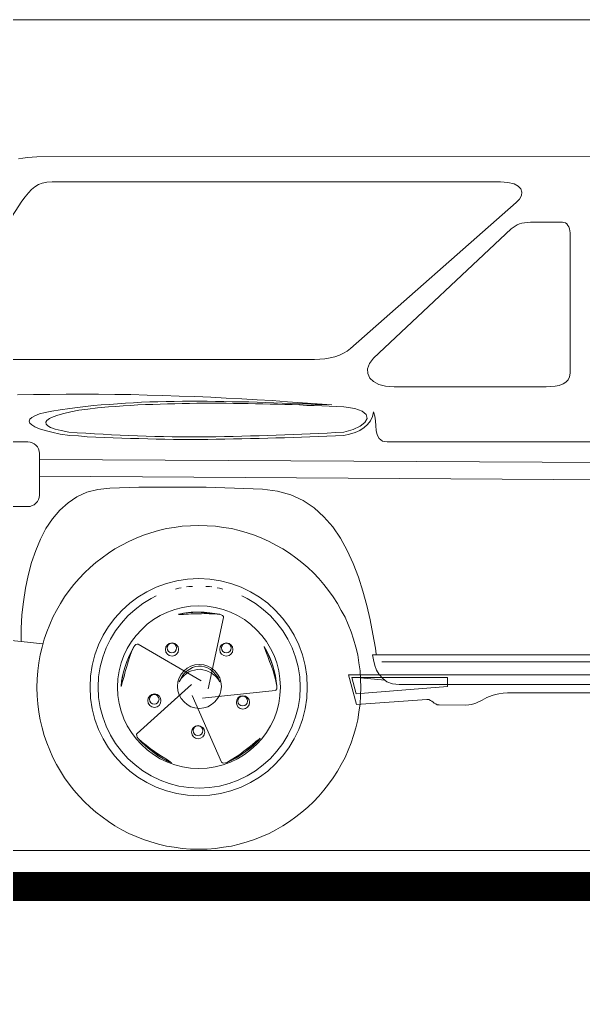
# Model space of a CAD drawing. Header units: millimetres. Extents: x 219.2 to 298.5, y 137.8 to 166.3.
# Drawn here: x 255.001 to 256.56, y 143.521 to 146.261 of the extents above; entities that cross this region are included whole.
import ezdxf

# ---------------------------------------------------------------- set-up
doc = ezdxf.new("R2010")
doc.units = ezdxf.units.MM
doc.layers.add('fach00', color=33, linetype='Continuous', lineweight=0)
doc.layers.add('fach20', color=160, linetype='Continuous', lineweight=20)

# ---------------------------------------------------------------- blocks, each defined once
blk = doc.blocks.new('ORASI')
at = {"layer": 'fach00'}
for p, q in [((222.0464, 129.3905), (222.0348, 129.3884)), ((222.0592, 129.3925), (222.0464, 129.3905)), ((222.0721, 129.3932), (222.0592, 129.3925)), ((222.0856, 129.3938), (222.0721, 129.3932)), ((223.6447, 129.3952), (222.0856, 129.3938)), ((222.0707, 129.3038), (222.062, 129.2943)), ((222.0795, 129.3112), (222.0707, 129.3038)), ((222.0897, 129.3173), (222.0795, 129.3112)), ((222.1005, 129.3214), (222.0897, 129.3173)), ((222.1127, 129.3241), (222.1005, 129.3214)), ((222.1276, 129.3248), (222.1127, 129.3241)), ((223.3683, 129.3248), (222.1276, 129.3248)), ((223.3893, 129.3234), (223.3683, 129.3248)), ((223.4063, 129.3193), (223.3893, 129.3234)), ((223.4178, 129.3132), (223.4063, 129.3193)), ((223.4252, 129.3051), (223.4178, 129.3132)), ((223.428, 129.2963), (223.4252, 129.3051)), ((222.0531, 129.2834), (222.0443, 129.2713)), ((222.062, 129.2943), (222.0531, 129.2834)), ((223.4117, 129.2679), (223.4212, 129.2773)), ((223.4212, 129.2773), (223.4266, 129.2868)), ((223.4266, 129.2868), (223.428, 129.2963)), ((222.0443, 129.2713), (221.7992, 128.8961)), ((222.9539, 128.8629), (223.4117, 129.2679)), ((223.0175, 128.8365), (223.3981, 129.1947)), ((223.3981, 129.1947), (223.4036, 129.1988)), ((223.4036, 129.1988), (223.4096, 129.2022)), ((223.4096, 129.2022), (223.4151, 129.2056)), ((223.4151, 129.2056), (223.4212, 129.2083)), ((223.4212, 129.2083), (223.428, 129.2103)), ((223.428, 129.2103), (223.4354, 129.2117)), ((223.4354, 129.2117), (223.4428, 129.2123)), ((223.4428, 129.2123), (223.4516, 129.213)), ((223.4516, 129.213), (223.5404, 129.213)), ((223.5404, 129.213), (223.5444, 129.2123)), ((223.5444, 129.2123), (223.5485, 129.211)), ((223.5485, 129.211), (223.5519, 129.2083)), ((223.5519, 129.2083), (223.5553, 129.2042)), ((223.5553, 129.2042), (223.558, 129.2002)), ((223.558, 129.2002), (223.56, 129.1947)), ((223.56, 129.1947), (223.5607, 129.1893)), ((223.5607, 129.1893), (223.5613, 129.1832)), ((223.5613, 129.1832), (223.5613, 128.7952)), ((222.9444, 128.8561), (222.9539, 128.8629)), ((222.8685, 128.8338), (222.8827, 128.8351)), ((222.8827, 128.8351), (222.897, 128.8371)), ((222.897, 128.8371), (222.9099, 128.8405)), ((222.9099, 128.8405), (222.9227, 128.8446)), ((222.9227, 128.8446), (222.9342, 128.85)), ((222.9342, 128.85), (222.9444, 128.8561)), ((223.006, 128.8216), (223.0175, 128.8365)), ((221.8188, 128.8331), (222.8543, 128.8331)), ((222.8543, 128.8331), (222.8685, 128.8338)), ((223.0006, 128.8074), (223.006, 128.8216)), ((223.0013, 128.7938), (223.0006, 128.8074)), ((223.0067, 128.7816), (223.0013, 128.7938)), ((223.0169, 128.7715), (223.0067, 128.7816)), ((223.56, 128.785), (223.5559, 128.7769)), ((223.5613, 128.7952), (223.56, 128.785)), ((223.0318, 128.764), (223.0169, 128.7715)), ((223.0507, 128.7593), (223.0318, 128.764)), ((223.0744, 128.7572), (223.0507, 128.7593)), ((223.495, 128.7572), (223.0744, 128.7572)), ((223.5079, 128.7579), (223.495, 128.7572)), ((223.52, 128.7593), (223.5079, 128.7579)), ((223.5315, 128.7613), (223.52, 128.7593)), ((223.5417, 128.7653), (223.5315, 128.7613)), ((223.5498, 128.7701), (223.5417, 128.7653)), ((223.5559, 128.7769), (223.5498, 128.7701)), ((222.0315, 128.7349), (222.0762, 128.7355)), ((222.0762, 128.7355), (222.1215, 128.7362)), ((222.1215, 128.7362), (222.1662, 128.7369)), ((222.1662, 128.7369), (222.2116, 128.7369)), ((222.2116, 128.7369), (222.2563, 128.7369)), ((222.2563, 128.7369), (222.301, 128.7362)), ((222.301, 128.7362), (222.3457, 128.7355)), ((222.3457, 128.7355), (222.3904, 128.7342)), ((222.3904, 128.7342), (222.4344, 128.7335)), ((222.4344, 128.7335), (222.4791, 128.7315)), ((222.4791, 128.7315), (222.5225, 128.7301)), ((222.5225, 128.7301), (222.5665, 128.7281)), ((222.5665, 128.7281), (222.6098, 128.7261)), ((222.6098, 128.7261), (222.6525, 128.724)), ((222.1981, 128.6997), (222.1764, 128.697)), ((222.2197, 128.7024), (222.1981, 128.6997)), ((222.2421, 128.7051), (222.2197, 128.7024)), ((222.2536, 128.699), (222.2265, 128.6956)), ((222.2638, 128.7071), (222.2421, 128.7051)), ((222.2834, 128.7017), (222.2536, 128.699)), ((222.2861, 128.7085), (222.2638, 128.7071)), ((222.3037, 128.7031), (222.2834, 128.7017)), ((222.3085, 128.7105), (222.2861, 128.7085)), ((222.324, 128.7044), (222.3037, 128.7031)), ((222.3308, 128.7119), (222.3085, 128.7105)), ((222.3444, 128.7058), (222.324, 128.7044)), ((222.3532, 128.7132), (222.3308, 128.7119)), ((222.3653, 128.7071), (222.3444, 128.7058)), ((222.3755, 128.7146), (222.3532, 128.7132)), ((222.3857, 128.7078), (222.3653, 128.7071)), ((222.3979, 128.7152), (222.3755, 128.7146)), ((222.406, 128.7085), (222.3857, 128.7078)), ((222.4202, 128.7159), (222.3979, 128.7152)), ((222.4263, 128.7091), (222.406, 128.7085)), ((222.4432, 128.7166), (222.4202, 128.7159)), ((222.4466, 128.7098), (222.4263, 128.7091)), ((222.4656, 128.7166), (222.4432, 128.7166)), ((222.4669, 128.7105), (222.4466, 128.7098)), ((222.4886, 128.7173), (222.4656, 128.7166)), ((222.4872, 128.7112), (222.4669, 128.7105)), ((222.5076, 128.7112), (222.4872, 128.7112)), ((222.5116, 128.7173), (222.4886, 128.7173)), ((222.5279, 128.7119), (222.5076, 128.7112)), ((222.534, 128.7173), (222.5116, 128.7173)), ((222.5482, 128.7119), (222.5279, 128.7119)), ((222.557, 128.7173), (222.534, 128.7173)), ((222.5685, 128.7119), (222.5482, 128.7119)), ((222.58, 128.7166), (222.557, 128.7173)), ((222.5888, 128.7119), (222.5685, 128.7119)), ((222.6031, 128.7166), (222.58, 128.7166)), ((222.6092, 128.7119), (222.5888, 128.7119)), ((222.6261, 128.7159), (222.6031, 128.7166)), ((222.6295, 128.7112), (222.6092, 128.7119)), ((222.6491, 128.7159), (222.6261, 128.7159)), ((222.6498, 128.7112), (222.6295, 128.7112)), ((222.6721, 128.7152), (222.6491, 128.7159)), ((222.6701, 128.7112), (222.6498, 128.7112)), ((222.6525, 128.724), (222.6952, 128.7213)), ((222.6904, 128.7105), (222.6701, 128.7112)), ((222.6952, 128.7146), (222.6721, 128.7152)), ((222.7107, 128.7098), (222.6904, 128.7105)), ((222.6952, 128.7213), (222.7371, 128.7193)), ((222.7182, 128.7139), (222.6952, 128.7146)), ((222.7311, 128.7091), (222.7107, 128.7098)), ((222.7412, 128.7132), (222.7182, 128.7139)), ((222.7514, 128.7091), (222.7311, 128.7091)), ((222.7371, 128.7193), (222.7791, 128.7159)), ((222.7642, 128.7119), (222.7412, 128.7132)), ((222.7717, 128.7085), (222.7514, 128.7091)), ((222.7873, 128.7112), (222.7642, 128.7119)), ((222.792, 128.7078), (222.7717, 128.7085)), ((222.7791, 128.7159), (222.8205, 128.7132)), ((222.8103, 128.7105), (222.7873, 128.7112)), ((222.8123, 128.7071), (222.792, 128.7078)), ((222.8333, 128.7098), (222.8103, 128.7105)), ((222.8326, 128.7058), (222.8123, 128.7071)), ((222.8205, 128.7132), (222.8611, 128.7105)), ((222.8529, 128.7051), (222.8326, 128.7058)), ((222.8557, 128.7085), (222.8333, 128.7098)), ((222.8739, 128.7044), (222.8529, 128.7051)), ((222.8787, 128.7078), (222.8557, 128.7085)), ((222.8611, 128.7105), (222.9017, 128.7071)), ((222.8943, 128.7037), (222.8739, 128.7044)), ((222.9017, 128.7071), (222.8787, 128.7078)), ((222.9146, 128.7024), (222.8943, 128.7037)), ((222.9349, 128.7017), (222.9146, 128.7024)), ((222.9654, 128.6976), (222.9349, 128.7017)), ((222.0714, 128.6726), (222.066, 128.6672)), ((222.0802, 128.6773), (222.0714, 128.6726)), ((222.0924, 128.6821), (222.0802, 128.6773)), ((222.108, 128.6861), (222.0924, 128.6821)), ((222.127, 128.6902), (222.108, 128.6861)), ((222.1303, 128.6739), (222.1202, 128.6692)), ((222.15, 128.6936), (222.127, 128.6902)), ((222.1439, 128.6787), (222.1303, 128.6739)), ((222.1601, 128.6834), (222.1439, 128.6787)), ((222.1764, 128.697), (222.15, 128.6936)), ((222.1791, 128.6882), (222.1601, 128.6834)), ((222.2015, 128.6922), (222.1791, 128.6882)), ((222.2265, 128.6956), (222.2015, 128.6922)), ((222.9857, 128.6902), (222.9654, 128.6976)), ((222.9965, 128.6807), (222.9857, 128.6902)), ((222.9992, 128.6699), (222.9965, 128.6807)), ((223.0087, 128.6631), (223.0141, 128.6746)), ((223.0141, 128.6746), (223.0175, 128.6875)), ((223.0175, 128.6875), (223.0209, 128.676)), ((223.0209, 128.676), (223.0223, 128.6631)), ((222.066, 128.6672), (222.064, 128.6617)), ((222.064, 128.6617), (222.066, 128.657)), ((222.066, 128.657), (222.0714, 128.6516)), ((222.0714, 128.6516), (222.0802, 128.6462)), ((222.0802, 128.6462), (222.0924, 128.6407)), ((222.1134, 128.6638), (222.1107, 128.659)), ((222.1107, 128.659), (222.1114, 128.6536)), ((222.1114, 128.6536), (222.1154, 128.6489)), ((222.1202, 128.6692), (222.1134, 128.6638)), ((222.1154, 128.6489), (222.1236, 128.6441)), ((222.1236, 128.6441), (222.1358, 128.6401)), ((222.9606, 128.6387), (222.9803, 128.6482)), ((222.9789, 128.6367), (222.9911, 128.6441)), ((222.9803, 128.6482), (222.9931, 128.6584)), ((222.9911, 128.6441), (223.0006, 128.6529)), ((222.9931, 128.6584), (222.9992, 128.6699)), ((223.0006, 128.6529), (223.0087, 128.6631)), ((223.0223, 128.6631), (223.0236, 128.6495)), ((223.0236, 128.6495), (223.025, 128.636)), ((222.0924, 128.6407), (222.108, 128.636)), ((222.108, 128.636), (222.127, 128.6313)), ((222.127, 128.6313), (222.15, 128.6265)), ((222.1358, 128.6401), (222.1527, 128.636)), ((222.15, 128.6265), (222.1764, 128.6225)), ((222.1527, 128.636), (222.1737, 128.632)), ((222.1737, 128.632), (222.1974, 128.6299)), ((222.1764, 128.6225), (222.2008, 128.6211)), ((222.1974, 128.6299), (222.2211, 128.6286)), ((222.2008, 128.6211), (222.2245, 128.6191)), ((222.2211, 128.6286), (222.2448, 128.6272)), ((222.2245, 128.6191), (222.2482, 128.6177)), ((222.2448, 128.6272), (222.2685, 128.6258)), ((222.2482, 128.6177), (222.2726, 128.6171)), ((222.2685, 128.6258), (222.2922, 128.6245)), ((222.2726, 128.6171), (222.2963, 128.6157)), ((222.2922, 128.6245), (222.3159, 128.6231)), ((222.2963, 128.6157), (222.3206, 128.615)), ((222.3159, 128.6231), (222.3403, 128.6225)), ((222.3403, 128.6225), (222.364, 128.6211)), ((222.364, 128.6211), (222.3877, 128.6204)), ((222.3877, 128.6204), (222.4121, 128.6197)), ((222.4121, 128.6197), (222.4358, 128.6197)), ((222.4358, 128.6197), (222.4602, 128.6191)), ((222.4602, 128.6191), (222.4845, 128.6191)), ((222.4845, 128.6191), (222.5082, 128.6191)), ((222.5082, 128.6191), (222.5326, 128.6191)), ((222.5326, 128.6191), (222.5563, 128.6191)), ((222.5563, 128.6191), (222.5807, 128.6191)), ((222.5807, 128.6191), (222.6044, 128.6197)), ((222.6044, 128.6197), (222.6288, 128.6197)), ((222.6288, 128.6197), (222.6525, 128.6204)), ((222.6525, 128.6204), (222.6769, 128.6211)), ((222.6769, 128.6211), (222.7006, 128.6218)), ((222.7006, 128.6218), (222.7243, 128.6225)), ((222.7243, 128.6225), (222.748, 128.6231)), ((222.7243, 128.615), (222.7473, 128.6157)), ((222.7473, 128.6157), (222.771, 128.6164)), ((222.748, 128.6231), (222.7717, 128.6238)), ((222.771, 128.6164), (222.7947, 128.6171)), ((222.7717, 128.6238), (222.7954, 128.6252)), ((222.7947, 128.6171), (222.8177, 128.6177)), ((222.7954, 128.6252), (222.8191, 128.6258)), ((222.8177, 128.6177), (222.8414, 128.6191)), ((222.8191, 128.6258), (222.8421, 128.6272)), ((222.8414, 128.6191), (222.8652, 128.6197)), ((222.8421, 128.6272), (222.8658, 128.6279)), ((222.8652, 128.6197), (222.8882, 128.6204)), ((222.8658, 128.6279), (222.8888, 128.6292)), ((222.8882, 128.6204), (222.9119, 128.6218)), ((222.8888, 128.6292), (222.9119, 128.6306)), ((222.9119, 128.6306), (222.9349, 128.632)), ((222.9119, 128.6218), (222.9349, 128.6225)), ((222.9349, 128.632), (222.9606, 128.6387)), ((222.9349, 128.6225), (222.9512, 128.6258)), ((222.9512, 128.6258), (222.9661, 128.6306)), ((222.9661, 128.6306), (222.9789, 128.6367)), ((223.025, 128.636), (223.0277, 128.6238)), ((223.0277, 128.6238), (223.0331, 128.6137)), ((221.9102, 128.6048), (222.0606, 128.6048)), ((222.0606, 128.6048), (222.0667, 128.6042)), ((222.0667, 128.6042), (222.0728, 128.6022)), ((222.0728, 128.6022), (222.0782, 128.5994)), ((222.0782, 128.5994), (222.0829, 128.5954)), ((222.0829, 128.5954), (222.087, 128.5906)), ((222.087, 128.5906), (222.0897, 128.5852)), ((222.3206, 128.615), (222.3444, 128.6143)), ((222.3444, 128.6143), (222.3681, 128.6137)), ((222.3681, 128.6137), (222.3924, 128.613)), ((222.3924, 128.613), (222.4161, 128.6123)), ((222.4161, 128.6123), (222.4398, 128.6123)), ((222.4398, 128.6123), (222.4636, 128.6116)), ((222.4636, 128.6116), (222.4872, 128.6116)), ((222.4872, 128.6116), (222.5109, 128.6116)), ((222.5109, 128.6116), (222.5347, 128.6116)), ((222.5347, 128.6116), (222.559, 128.6116)), ((222.559, 128.6116), (222.582, 128.6123)), ((222.582, 128.6123), (222.6058, 128.6123)), ((222.6058, 128.6123), (222.6295, 128.613)), ((222.6295, 128.613), (222.6532, 128.613)), ((222.6532, 128.613), (222.6769, 128.6137)), ((222.6769, 128.6137), (222.7006, 128.6143)), ((222.7006, 128.6143), (222.7243, 128.615)), ((223.0331, 128.6137), (223.0419, 128.6069)), ((223.0419, 128.6069), (223.0548, 128.6048)), ((223.0548, 128.6048), (226.2188, 128.6048)), ((222.0897, 128.5852), (222.0917, 128.5791)), ((222.0917, 128.5791), (222.0924, 128.573)), ((222.0924, 128.573), (222.0924, 128.4572)), ((222.0924, 128.5556), (226.229, 128.5337)), ((226.1497, 128.4828), (222.0924, 128.5101)), ((222.3681, 128.4789), (222.3416, 128.4782)), ((222.3951, 128.4789), (222.3681, 128.4789)), ((222.4215, 128.4796), (222.3951, 128.4789)), ((222.448, 128.4796), (222.4215, 128.4796)), ((222.4744, 128.4796), (222.448, 128.4796)), ((222.5008, 128.4796), (222.4744, 128.4796)), ((222.5272, 128.4789), (222.5008, 128.4796)), ((222.5536, 128.4789), (222.5272, 128.4789)), ((222.58, 128.4782), (222.5536, 128.4789)), ((222.0924, 128.4572), (222.0917, 128.4511)), ((222.196, 128.4525), (222.1717, 128.4355)), ((222.2238, 128.4653), (222.196, 128.4525)), ((222.2543, 128.4728), (222.2238, 128.4653)), ((222.2875, 128.4762), (222.2543, 128.4728)), ((222.3145, 128.4775), (222.2875, 128.4762)), ((222.3416, 128.4782), (222.3145, 128.4775)), ((222.6058, 128.4775), (222.58, 128.4782)), ((222.6322, 128.4762), (222.6058, 128.4775)), ((222.6579, 128.4755), (222.6322, 128.4762)), ((222.6843, 128.4748), (222.6579, 128.4755)), ((222.7101, 128.4735), (222.6843, 128.4748)), ((222.7514, 128.4687), (222.7101, 128.4735)), ((222.7886, 128.4579), (222.7514, 128.4687)), ((222.8225, 128.4423), (222.7886, 128.4579)), ((222.0606, 128.4254), (221.9102, 128.4254)), ((222.0667, 128.4261), (222.0606, 128.4254)), ((222.0728, 128.4281), (222.0667, 128.4261)), ((222.0782, 128.4308), (222.0728, 128.4281)), ((222.0829, 128.4349), (222.0782, 128.4308)), ((222.087, 128.4396), (222.0829, 128.4349)), ((222.0897, 128.445), (222.087, 128.4396)), ((222.0917, 128.4511), (222.0897, 128.445)), ((222.1717, 128.4355), (222.1486, 128.4152)), ((222.8529, 128.422), (222.8225, 128.4423)), ((222.1486, 128.4152), (222.129, 128.3915)), ((222.8801, 128.3976), (222.8529, 128.422)), ((222.9044, 128.3698), (222.8801, 128.3976)), ((222.129, 128.3915), (222.1107, 128.3644)), ((222.4656, 128.3678), (222.4879, 128.3712)), ((222.4879, 128.3712), (222.5109, 128.3726)), ((222.5109, 128.3726), (222.534, 128.3732)), ((222.534, 128.3732), (222.557, 128.3726)), ((222.557, 128.3726), (222.58, 128.3712)), ((222.58, 128.3712), (222.6024, 128.3678)), ((222.9261, 128.338), (222.9044, 128.3698)), ((222.1107, 128.3644), (222.0958, 128.3353)), ((222.3599, 128.338), (222.3802, 128.3462)), ((222.3802, 128.3462), (222.4006, 128.3529)), ((222.4006, 128.3529), (222.4222, 128.359)), ((222.4222, 128.359), (222.4439, 128.3644)), ((222.4439, 128.3644), (222.4656, 128.3678)), ((222.6024, 128.3678), (222.6241, 128.3644)), ((222.6241, 128.3644), (222.6457, 128.359)), ((222.6457, 128.359), (222.6674, 128.3529)), ((222.6674, 128.3529), (222.6877, 128.3462)), ((222.6877, 128.3462), (222.708, 128.338)), ((222.0958, 128.3353), (222.0823, 128.3035)), ((222.3017, 128.3082), (222.3206, 128.319)), ((222.3206, 128.319), (222.3396, 128.3292)), ((222.3396, 128.3292), (222.3599, 128.338)), ((222.708, 128.338), (222.7283, 128.3292)), ((222.7283, 128.3292), (222.7473, 128.319)), ((222.7473, 128.319), (222.7663, 128.3082)), ((222.9444, 128.3041), (222.9261, 128.338)), ((222.0823, 128.3035), (222.0707, 128.2703)), ((222.2658, 128.2838), (222.2834, 128.2967)), ((222.2834, 128.2967), (222.3017, 128.3082)), ((222.7663, 128.3082), (222.7846, 128.2967)), ((222.7846, 128.2967), (222.8022, 128.2838)), ((222.9613, 128.2683), (222.9444, 128.3041)), ((222.0707, 128.2703), (222.0613, 128.2351)), ((222.2326, 128.2568), (222.2489, 128.271)), ((222.2489, 128.271), (222.2658, 128.2838)), ((222.8022, 128.2838), (222.8191, 128.271)), ((222.8191, 128.271), (222.8354, 128.2568)), ((222.9755, 128.2303), (222.9613, 128.2683)), ((222.0613, 128.2351), (222.0538, 128.1992)), ((222.2021, 128.2263), (222.217, 128.2419)), ((222.217, 128.2419), (222.2326, 128.2568)), ((222.8354, 128.2568), (222.8509, 128.2419)), ((222.8509, 128.2419), (222.8658, 128.2263)), ((222.175, 128.1931), (222.1879, 128.21)), ((222.1879, 128.21), (222.2021, 128.2263)), ((222.4161, 128.2026), (222.4439, 128.2127)), ((222.4439, 128.2127), (222.473, 128.2202)), ((222.473, 128.2202), (222.5028, 128.2249)), ((222.5028, 128.2249), (222.5333, 128.2263)), ((222.5062, 128.2039), (222.5164, 128.2046)), ((222.5164, 128.2046), (222.5164, 128.2046)), ((222.5333, 128.2263), (222.5638, 128.2249)), ((222.5631, 128.2039), (222.5529, 128.2046)), ((222.5529, 128.2046), (222.5529, 128.2046)), ((222.5638, 128.2249), (222.5936, 128.2202)), ((222.5936, 128.2202), (222.6227, 128.2127)), ((222.6227, 128.2127), (222.6505, 128.2026)), ((222.8658, 128.2263), (222.8801, 128.21)), ((222.8801, 128.21), (222.8929, 128.1931)), ((222.9877, 128.1917), (222.9755, 128.2303)), ((222.0538, 128.1992), (222.0484, 128.1619)), ((222.1622, 128.1755), (222.175, 128.1931)), ((222.3653, 128.1748), (222.3897, 128.1897)), ((222.3897, 128.1897), (222.4161, 128.2026)), ((222.4161, 128.1782), (222.4019, 128.1714)), ((222.4696, 128.1972), (222.4785, 128.1999)), ((222.4785, 128.1999), (222.4852, 128.2006)), ((222.4852, 128.2006), (222.4852, 128.2006)), ((222.4994, 128.2032), (222.5062, 128.2039)), ((222.5699, 128.2032), (222.5631, 128.2039)), ((222.5841, 128.2006), (222.5909, 128.1999)), ((222.5909, 128.1999), (222.5997, 128.1972)), ((222.5997, 128.1972), (222.5997, 128.1972)), ((222.6505, 128.2026), (222.6769, 128.1897)), ((222.6532, 128.1782), (222.6532, 128.1782)), ((222.6674, 128.1714), (222.6532, 128.1782)), ((222.6769, 128.1897), (222.7013, 128.1748)), ((222.8929, 128.1931), (222.9058, 128.1755)), ((222.9986, 128.1518), (222.9877, 128.1917)), ((222.0484, 128.1619), (222.0443, 128.1254)), ((222.1398, 128.1382), (222.1507, 128.1572)), ((222.1507, 128.1572), (222.1622, 128.1755)), ((222.3206, 128.1382), (222.3423, 128.1579)), ((222.3423, 128.1579), (222.3653, 128.1748)), ((222.3789, 128.1572), (222.3572, 128.1409)), ((222.4019, 128.1714), (222.3789, 128.1572)), ((222.5109, 128.1498), (222.534, 128.1511)), ((222.534, 128.1511), (222.557, 128.1498)), ((222.6904, 128.1572), (222.6674, 128.1714)), ((222.7121, 128.1409), (222.6904, 128.1572)), ((222.7013, 128.1748), (222.7243, 128.1579)), ((222.7243, 128.1579), (222.746, 128.1382)), ((222.9058, 128.1755), (222.9173, 128.1572)), ((222.9173, 128.1572), (222.9281, 128.1382)), ((223.008, 128.1119), (222.9986, 128.1518)), ((222.0443, 128.1254), (222.0423, 128.0881)), ((222.1297, 128.1193), (222.1398, 128.1382)), ((222.301, 128.1166), (222.3206, 128.1382)), ((222.3369, 128.1234), (222.3193, 128.1031)), ((222.3572, 128.1409), (222.3369, 128.1234)), ((222.408, 128.1125), (222.427, 128.124)), ((222.427, 128.124), (222.4466, 128.1335)), ((222.4466, 128.1335), (222.4669, 128.1409)), ((222.4669, 128.1409), (222.4886, 128.1464)), ((222.4771, 128.1274), (222.4839, 128.1288)), ((222.4771, 128.1268), (222.4832, 128.1281)), ((222.4839, 128.1268), (222.4771, 128.1268)), ((222.4832, 128.1281), (222.4893, 128.1294)), ((222.4839, 128.1288), (222.4913, 128.1301)), ((222.4913, 128.1268), (222.4839, 128.1268)), ((222.4886, 128.1464), (222.5109, 128.1498)), ((222.4893, 128.1294), (222.4954, 128.1301)), ((222.4913, 128.1301), (222.4981, 128.1315)), ((222.4981, 128.1274), (222.4913, 128.1268)), ((222.4954, 128.1301), (222.5028, 128.1315)), ((222.4981, 128.1315), (222.5055, 128.1321)), ((222.5055, 128.1274), (222.4981, 128.1274)), ((222.5028, 128.1315), (222.5096, 128.1321)), ((222.5055, 128.1321), (222.5123, 128.1328)), ((222.5123, 128.1281), (222.5055, 128.1274)), ((222.5096, 128.1321), (222.517, 128.1321)), ((222.5123, 128.1328), (222.5198, 128.1328)), ((222.5198, 128.1281), (222.5123, 128.1281)), ((222.517, 128.1321), (222.5245, 128.1328)), ((222.5198, 128.1328), (222.5272, 128.1335)), ((222.5265, 128.1288), (222.5198, 128.1281)), ((222.5245, 128.1328), (222.5326, 128.1328)), ((222.534, 128.1288), (222.5265, 128.1288)), ((222.5272, 128.1335), (222.5347, 128.1335)), ((222.5326, 128.1328), (222.5401, 128.1321)), ((222.5407, 128.1288), (222.534, 128.1288)), ((222.5347, 128.1335), (222.5421, 128.1328)), ((222.5401, 128.1321), (222.5475, 128.1321)), ((222.5482, 128.1294), (222.5407, 128.1288)), ((222.5421, 128.1328), (222.5489, 128.1328)), ((222.5475, 128.1321), (222.5556, 128.1315)), ((222.555, 128.1294), (222.5482, 128.1294)), ((222.5489, 128.1328), (222.5563, 128.1321)), ((222.5624, 128.1288), (222.555, 128.1294)), ((222.5556, 128.1315), (222.5631, 128.1308)), ((222.5563, 128.1321), (222.5638, 128.1315)), ((222.557, 128.1498), (222.5794, 128.1464)), ((222.5699, 128.1288), (222.5624, 128.1288)), ((222.5631, 128.1308), (222.5705, 128.1301)), ((222.5638, 128.1315), (222.5705, 128.1308)), ((222.5766, 128.1281), (222.5699, 128.1288)), ((222.5705, 128.1308), (222.578, 128.1294)), ((222.5705, 128.1301), (222.578, 128.1294)), ((222.5841, 128.1274), (222.5766, 128.1281)), ((222.578, 128.1294), (222.5848, 128.1288)), ((222.578, 128.1294), (222.5848, 128.1281)), ((222.5794, 128.1464), (222.601, 128.1409)), ((222.5915, 128.1268), (222.5841, 128.1274)), ((222.5848, 128.1288), (222.5915, 128.1274)), ((222.5848, 128.1281), (222.5915, 128.1268)), ((222.5915, 128.1274), (222.5956, 128.1261)), ((222.5956, 128.1261), (222.599, 128.124)), ((222.599, 128.124), (222.6017, 128.1213)), ((222.601, 128.1409), (222.6213, 128.1335)), ((222.6213, 128.1335), (222.641, 128.124)), ((222.641, 128.124), (222.66, 128.1125)), ((222.7324, 128.1234), (222.7121, 128.1409)), ((222.75, 128.1031), (222.7324, 128.1234)), ((222.746, 128.1382), (222.7656, 128.1166)), ((222.9281, 128.1382), (222.9383, 128.1193)), ((222.1127, 128.0787), (222.1209, 128.099)), ((222.1209, 128.099), (222.1297, 128.1193)), ((222.2841, 128.0936), (222.301, 128.1166)), ((222.3193, 128.1031), (222.303, 128.0814)), ((222.3748, 128.0847), (222.3911, 128.0996)), ((222.3911, 128.0996), (222.408, 128.1125)), ((222.6024, 128.118), (222.5597, 127.9209)), ((222.6017, 128.1213), (222.6024, 128.118)), ((222.66, 128.1125), (222.6769, 128.0996)), ((222.6769, 128.0996), (222.6931, 128.0847)), ((222.7663, 128.0814), (222.75, 128.1031)), ((222.7656, 128.1166), (222.7825, 128.0936)), ((222.9383, 128.1193), (222.9471, 128.099)), ((222.9471, 128.099), (222.9552, 128.0787)), ((223.0155, 128.0726), (223.008, 128.1119)), ((221.6956, 128.0888), (222.0416, 128.0516)), ((222.0423, 128.0881), (222.0416, 128.0516)), ((222.106, 128.0583), (222.1127, 128.0787)), ((222.2563, 128.0428), (222.2692, 128.0692)), ((222.2692, 128.0692), (222.2841, 128.0936)), ((222.303, 128.0814), (222.2888, 128.0583)), ((222.3471, 128.0516), (222.3599, 128.0685)), ((222.3599, 128.0685), (222.3748, 128.0847)), ((222.6931, 128.0847), (222.708, 128.0685)), ((222.708, 128.0685), (222.7209, 128.0516)), ((222.7805, 128.0583), (222.7663, 128.0814)), ((222.7825, 128.0936), (222.7974, 128.0692)), ((222.7974, 128.0692), (222.8103, 128.0428)), ((222.9552, 128.0787), (222.962, 128.0583)), ((223.0223, 128.0333), (223.0155, 128.0726)), ((222.0416, 128.0516), (222.1022, 128.0451)), ((222.0999, 128.0367), (222.106, 128.0583)), ((222.2461, 128.015), (222.2563, 128.0428)), ((222.2888, 128.0583), (222.2773, 128.034)), ((222.3355, 128.0326), (222.3471, 128.0516)), ((222.3538, 128.0374), (222.3565, 128.0407)), ((222.3565, 128.0407), (222.3593, 128.0434)), ((222.3593, 128.0434), (222.3626, 128.0448)), ((222.3626, 128.0448), (222.366, 128.0448)), ((222.366, 128.0448), (222.5401, 127.9432)), ((222.4425, 128.0374), (222.4466, 128.0428)), ((222.4466, 128.0428), (222.452, 128.0468)), ((222.4473, 128.0394), (222.45, 128.0434)), ((222.45, 128.0434), (222.4541, 128.0462)), ((222.452, 128.0468), (222.4595, 128.0482)), ((222.4541, 128.0462), (222.4588, 128.0475)), ((222.4588, 128.0475), (222.4642, 128.0462)), ((222.4595, 128.0482), (222.4669, 128.0468)), ((222.4642, 128.0462), (222.4683, 128.0434)), ((222.4669, 128.0468), (222.4723, 128.0428)), ((222.4683, 128.0434), (222.471, 128.0394)), ((222.4723, 128.0428), (222.4764, 128.0374)), ((222.5929, 128.0374), (222.5969, 128.0428)), ((222.5969, 128.0428), (222.6031, 128.0468)), ((222.5976, 128.0394), (222.6003, 128.0434)), ((222.6003, 128.0434), (222.6044, 128.0462)), ((222.6031, 128.0468), (222.6098, 128.0482)), ((222.6044, 128.0462), (222.6098, 128.0475)), ((222.6098, 128.0482), (222.6173, 128.0468)), ((222.6098, 128.0475), (222.6153, 128.0462)), ((222.6153, 128.0462), (222.6193, 128.0434)), ((222.6173, 128.0468), (222.6227, 128.0428)), ((222.6193, 128.0434), (222.622, 128.0394)), ((222.6227, 128.0428), (222.6267, 128.0374)), ((222.7209, 128.0516), (222.7324, 128.0326)), ((222.792, 128.034), (222.7805, 128.0583)), ((222.8103, 128.0428), (222.8205, 128.015)), ((222.962, 128.0583), (222.9681, 128.0367)), ((222.0911, 127.9933), (222.0944, 128.015)), ((222.0944, 128.015), (222.0999, 128.0367)), ((222.2387, 127.9859), (222.2461, 128.015)), ((222.2773, 128.034), (222.2678, 128.0082)), ((222.3186, 127.9927), (222.3261, 128.013)), ((222.3261, 128.013), (222.3355, 128.0326)), ((222.341, 128.0123), (222.3471, 128.0252)), ((222.341, 128.0109), (222.3471, 128.0245)), ((222.3477, 128.0231), (222.3423, 128.0103)), ((222.3471, 128.0252), (222.3538, 128.0374)), ((222.3471, 128.0245), (222.3538, 128.0367)), ((222.3538, 128.0367), (222.3477, 128.0231)), ((222.4412, 128.0299), (222.4425, 128.0374)), ((222.4425, 128.0225), (222.4412, 128.0299)), ((222.4466, 128.017), (222.4425, 128.0225)), ((222.4459, 128.034), (222.4473, 128.0394)), ((222.4473, 128.0285), (222.4459, 128.034)), ((222.452, 128.013), (222.4466, 128.017)), ((222.45, 128.0245), (222.4473, 128.0285)), ((222.4541, 128.0218), (222.45, 128.0245)), ((222.4595, 128.0116), (222.452, 128.013)), ((222.4588, 128.0204), (222.4541, 128.0218)), ((222.4642, 128.0218), (222.4588, 128.0204)), ((222.4669, 128.013), (222.4595, 128.0116)), ((222.4683, 128.0245), (222.4642, 128.0218)), ((222.4723, 128.017), (222.4669, 128.013)), ((222.471, 128.0285), (222.4683, 128.0245)), ((222.471, 128.0394), (222.4723, 128.034)), ((222.4723, 128.034), (222.471, 128.0285)), ((222.4764, 128.0225), (222.4723, 128.017)), ((222.4764, 128.0374), (222.4778, 128.0299)), ((222.4778, 128.0299), (222.4764, 128.0225)), ((222.5915, 128.0299), (222.5929, 128.0374)), ((222.5929, 128.0225), (222.5915, 128.0299)), ((222.5969, 128.017), (222.5929, 128.0225)), ((222.5963, 128.034), (222.5976, 128.0394)), ((222.5976, 128.0285), (222.5963, 128.034)), ((222.6031, 128.013), (222.5969, 128.017)), ((222.6003, 128.0245), (222.5976, 128.0285)), ((222.6044, 128.0218), (222.6003, 128.0245)), ((222.6098, 128.0116), (222.6031, 128.013)), ((222.6098, 128.0204), (222.6044, 128.0218)), ((222.6153, 128.0218), (222.6098, 128.0204)), ((222.6173, 128.013), (222.6098, 128.0116)), ((222.6193, 128.0245), (222.6153, 128.0218)), ((222.6227, 128.017), (222.6173, 128.013)), ((222.622, 128.0285), (222.6193, 128.0245)), ((222.622, 128.0394), (222.6234, 128.034)), ((222.6234, 128.034), (222.622, 128.0285)), ((222.6267, 128.0225), (222.6227, 128.017)), ((222.6267, 128.0374), (222.6281, 128.0299)), ((222.6281, 128.0299), (222.6267, 128.0225)), ((222.7148, 128.038), (222.7222, 128.0252)), ((222.7196, 128.0238), (222.7148, 128.0374)), ((222.7148, 128.0374), (222.7209, 128.0265)), ((222.7243, 128.0103), (222.7196, 128.0238)), ((222.7209, 128.0265), (222.727, 128.0143)), ((222.7222, 128.0252), (222.7283, 128.0123)), ((222.727, 128.0143), (222.7324, 128.0008)), ((222.7324, 128.0326), (222.7419, 128.013)), ((222.7419, 128.013), (222.7493, 127.9927)), ((222.8015, 128.0082), (222.792, 128.034)), ((222.8205, 128.015), (222.8279, 127.9859)), ((222.9681, 128.0367), (222.9735, 128.015)), ((222.9735, 128.015), (222.9769, 127.9933)), ((223.0169, 128.0008), (223.0148, 128.015)), ((223.0148, 128.015), (225.0208, 128.015)), ((223.025, 128.017), (223.0223, 128.0333)), ((222.0877, 127.971), (222.0911, 127.9933)), ((222.234, 127.9561), (222.2387, 127.9859)), ((222.2678, 128.0082), (222.2604, 127.9818)), ((222.3132, 127.971), (222.3186, 127.9927)), ((222.3294, 127.9825), (222.3349, 127.9967)), ((222.3308, 127.9852), (222.3355, 127.9987)), ((222.3383, 127.996), (222.3342, 127.9825)), ((222.3349, 127.9967), (222.341, 128.0109)), ((222.3355, 127.9987), (222.341, 128.0123)), ((222.3423, 128.0103), (222.3383, 127.996)), ((222.5116, 127.9838), (222.5231, 127.9872)), ((222.5231, 127.9872), (222.5353, 127.9886)), ((222.5353, 127.9886), (222.5475, 127.9872)), ((222.5475, 127.9872), (222.559, 127.9838)), ((222.729, 127.9967), (222.7243, 128.0103)), ((222.7283, 128.0123), (222.7338, 127.9987)), ((222.7344, 127.9838), (222.729, 127.9967)), ((222.7324, 128.0008), (222.7378, 127.9866)), ((222.7338, 127.9987), (222.7385, 127.9845)), ((222.7378, 127.9866), (222.7419, 127.9717)), ((222.7493, 127.9927), (222.7548, 127.971)), ((222.8089, 127.9818), (222.8015, 128.0082)), ((222.8279, 127.9859), (222.8326, 127.9561)), ((222.9769, 127.9933), (222.9803, 127.971)), ((223.0209, 127.9859), (223.0169, 128.0008)), ((223.0257, 127.9723), (223.0209, 127.9859)), ((223.0406, 127.9954), (224.991, 127.9954)), ((222.0863, 127.948), (222.0877, 127.971)), ((222.2604, 127.9818), (222.2563, 127.954)), ((222.3098, 127.9486), (222.3132, 127.971)), ((222.322, 127.9534), (222.3254, 127.9676)), ((222.3227, 127.9568), (222.3261, 127.971)), ((222.3254, 127.9676), (222.3294, 127.9825)), ((222.3261, 127.971), (222.3308, 127.9852)), ((222.3301, 127.9689), (222.3267, 127.9554)), ((222.3342, 127.9825), (222.3301, 127.9689)), ((222.4791, 127.9513), (222.4852, 127.9615)), ((222.4852, 127.9615), (222.4927, 127.9703)), ((222.4886, 127.9574), (222.4947, 127.9649)), ((222.4988, 127.9622), (222.492, 127.9568)), ((222.4927, 127.9703), (222.5015, 127.9778)), ((222.4947, 127.9649), (222.5015, 127.971)), ((222.5062, 127.9676), (222.4988, 127.9622)), ((222.5015, 127.9778), (222.5116, 127.9838)), ((222.5015, 127.971), (222.5089, 127.9757)), ((222.5137, 127.971), (222.5062, 127.9676)), ((222.5089, 127.9757), (222.5164, 127.9798)), ((222.5218, 127.973), (222.5137, 127.971)), ((222.5164, 127.9798), (222.5245, 127.9825)), ((222.5292, 127.9744), (222.5218, 127.973)), ((222.5245, 127.9825), (222.5326, 127.9832)), ((222.5374, 127.975), (222.5292, 127.9744)), ((222.5326, 127.9832), (222.5414, 127.9832)), ((222.5448, 127.9737), (222.5374, 127.975)), ((222.5414, 127.9832), (222.5496, 127.9818)), ((222.5529, 127.9717), (222.5448, 127.9737)), ((222.5496, 127.9818), (222.5577, 127.9791)), ((222.5604, 127.9689), (222.5529, 127.9717)), ((222.5577, 127.9791), (222.5658, 127.9744)), ((222.559, 127.9838), (222.5692, 127.9778)), ((222.5672, 127.9649), (222.5604, 127.9689)), ((222.5658, 127.9744), (222.5733, 127.9683)), ((222.5739, 127.9601), (222.5672, 127.9649)), ((222.5692, 127.9778), (222.578, 127.9703)), ((222.5733, 127.9683), (222.58, 127.9608)), ((222.5807, 127.9547), (222.5739, 127.9601)), ((222.578, 127.9703), (222.5854, 127.9615)), ((222.58, 127.9608), (222.5868, 127.9513)), ((222.5854, 127.9615), (222.5915, 127.9513)), ((222.7392, 127.9703), (222.7344, 127.9838)), ((222.7385, 127.9845), (222.7426, 127.971)), ((222.7432, 127.9568), (222.7392, 127.9703)), ((222.7419, 127.9717), (222.7453, 127.9568)), ((222.7426, 127.971), (222.746, 127.9568)), ((222.7548, 127.971), (222.7581, 127.9486)), ((222.813, 127.954), (222.8089, 127.9818)), ((222.9484, 127.9595), (222.9701, 127.8775)), ((225.0702, 127.9595), (222.9484, 127.9595)), ((222.9803, 127.971), (222.9816, 127.948)), ((223.0331, 127.9601), (223.0257, 127.9723)), ((223.0426, 127.9493), (223.0331, 127.9601)), ((222.0856, 127.9249), (222.0863, 127.948)), ((222.2326, 127.9256), (222.234, 127.9561)), ((222.2563, 127.954), (222.2549, 127.9256)), ((222.3085, 127.9256), (222.3098, 127.9486)), ((222.3186, 127.9283), (222.32, 127.9425)), ((222.3227, 127.9412), (222.3186, 127.9276)), ((222.3186, 127.9276), (222.3193, 127.9398)), ((222.3193, 127.9398), (222.322, 127.9534)), ((222.32, 127.9425), (222.3227, 127.9568)), ((222.3267, 127.9554), (222.3227, 127.9412)), ((222.3626, 127.7976), (222.513, 127.9324)), ((222.4744, 127.9276), (222.4757, 127.9398)), ((222.4757, 127.9398), (222.4791, 127.9513)), ((222.4852, 127.9493), (222.4791, 127.9405)), ((222.4791, 127.9405), (222.4839, 127.9493)), ((222.4839, 127.9493), (222.4886, 127.9574)), ((222.492, 127.9568), (222.4852, 127.9493)), ((222.5868, 127.948), (222.5807, 127.9547)), ((222.5868, 127.9513), (222.5922, 127.9405)), ((222.5922, 127.9405), (222.5868, 127.948)), ((222.5915, 127.9513), (222.5949, 127.9398)), ((222.5949, 127.9398), (222.5963, 127.9276)), ((222.7473, 127.9425), (222.7432, 127.9568)), ((222.7453, 127.9568), (222.748, 127.9425)), ((222.746, 127.9568), (222.748, 127.9425)), ((222.75, 127.9283), (222.7473, 127.9425)), ((222.748, 127.9425), (222.75, 127.929)), ((222.748, 127.9425), (222.75, 127.9283)), ((222.7581, 127.9486), (222.7595, 127.9256)), ((222.8144, 127.9256), (222.813, 127.954)), ((222.8326, 127.9561), (222.834, 127.9256)), ((222.9694, 127.9067), (222.9573, 127.952)), ((222.9573, 127.952), (223.2221, 127.952)), ((222.9814, 127.9517), (223.0487, 127.9446)), ((222.9816, 127.948), (222.9823, 127.9249)), ((223.0541, 127.9405), (223.0426, 127.9493)), ((223.0487, 127.9446), (223.0487, 127.9446)), ((223.0697, 127.9351), (223.0541, 127.9405)), ((223.088, 127.9331), (223.0697, 127.9351)), ((224.9659, 127.9331), (223.088, 127.9331)), ((223.2221, 127.952), (223.2221, 127.927)), ((222.0863, 127.9019), (222.0856, 127.9249)), ((222.234, 127.8951), (222.2326, 127.9256)), ((222.2549, 127.9256), (222.2563, 127.8972)), ((222.3098, 127.9026), (222.3085, 127.9256)), ((222.3979, 127.9012), (222.4033, 127.9053)), ((222.4012, 127.9012), (222.4053, 127.9039)), ((222.4033, 127.9053), (222.4107, 127.9067)), ((222.4053, 127.9039), (222.4107, 127.9053)), ((222.4107, 127.9067), (222.4182, 127.9053)), ((222.4107, 127.9053), (222.4155, 127.9039)), ((222.4155, 127.9039), (222.4195, 127.9012)), ((222.4182, 127.9053), (222.4236, 127.9012)), ((222.4757, 127.9154), (222.4744, 127.9276)), ((222.4791, 127.9039), (222.4757, 127.9154)), ((222.4852, 127.8938), (222.4791, 127.9039)), ((222.7446, 127.9161), (222.5441, 127.8951)), ((222.5915, 127.9039), (222.5854, 127.8938)), ((222.5949, 127.9154), (222.5915, 127.9039)), ((222.5963, 127.9276), (222.5949, 127.9154)), ((222.7473, 127.9175), (222.7446, 127.9161)), ((222.7493, 127.9209), (222.7473, 127.9175)), ((222.75, 127.9249), (222.7493, 127.9209)), ((222.75, 127.929), (222.75, 127.9249)), ((222.7595, 127.9256), (222.7581, 127.9026)), ((222.813, 127.8972), (222.8144, 127.9256)), ((222.834, 127.9256), (222.8326, 127.8951)), ((223.2221, 127.927), (222.9694, 127.9067)), ((222.9823, 127.9249), (222.9816, 127.9019)), ((223.346, 127.9026), (223.3548, 127.9053)), ((223.3548, 127.9053), (223.3643, 127.9073)), ((223.3643, 127.9073), (223.3758, 127.9087)), ((223.3758, 127.9087), (223.388, 127.91)), ((223.388, 127.91), (223.4022, 127.91)), ((223.4022, 127.91), (224.074, 127.91)), ((222.0877, 127.8789), (222.0863, 127.9019)), ((222.0911, 127.8565), (222.0877, 127.8789)), ((222.2387, 127.8653), (222.234, 127.8951)), ((222.2563, 127.8972), (222.2604, 127.8694)), ((222.3132, 127.8802), (222.3098, 127.9026)), ((222.3186, 127.8586), (222.3132, 127.8802)), ((222.3924, 127.8884), (222.3938, 127.8951)), ((222.3938, 127.8809), (222.3924, 127.8884)), ((222.3938, 127.8951), (222.3979, 127.9012)), ((222.3979, 127.8748), (222.3938, 127.8809)), ((222.3972, 127.8918), (222.3985, 127.8972)), ((222.3985, 127.8863), (222.3972, 127.8918)), ((222.3985, 127.8972), (222.4012, 127.9012)), ((222.4012, 127.8823), (222.3985, 127.8863)), ((222.4053, 127.8795), (222.4012, 127.8823)), ((222.4107, 127.8782), (222.4053, 127.8795)), ((222.4155, 127.8795), (222.4107, 127.8782)), ((222.4195, 127.8823), (222.4155, 127.8795)), ((222.4195, 127.9012), (222.4222, 127.8972)), ((222.4222, 127.8863), (222.4195, 127.8823)), ((222.4222, 127.8972), (222.4236, 127.8918)), ((222.4236, 127.8918), (222.4222, 127.8863)), ((222.4236, 127.9012), (222.4277, 127.8951)), ((222.4277, 127.8809), (222.4236, 127.8748)), ((222.4277, 127.8951), (222.429, 127.8884)), ((222.429, 127.8884), (222.4277, 127.8809)), ((222.4927, 127.885), (222.4852, 127.8938)), ((222.5015, 127.8775), (222.4927, 127.885)), ((222.5116, 127.8714), (222.5015, 127.8775)), ((222.5969, 127.7177), (222.515, 127.9026)), ((222.5692, 127.8775), (222.559, 127.8714)), ((222.578, 127.885), (222.5692, 127.8775)), ((222.5854, 127.8938), (222.578, 127.885)), ((222.6376, 127.8829), (222.639, 127.8904)), ((222.639, 127.8762), (222.6376, 127.8829)), ((222.639, 127.8904), (222.643, 127.8965)), ((222.643, 127.8701), (222.639, 127.8762)), ((222.6417, 127.887), (222.643, 127.8924)), ((222.643, 127.8816), (222.6417, 127.887)), ((222.643, 127.8965), (222.6484, 127.9005)), ((222.643, 127.8924), (222.6457, 127.8965)), ((222.6457, 127.8775), (222.643, 127.8816)), ((222.6457, 127.8965), (222.6498, 127.8992)), ((222.6498, 127.8748), (222.6457, 127.8775)), ((222.6484, 127.9005), (222.6559, 127.9019)), ((222.6498, 127.8992), (222.6552, 127.9005)), ((222.6552, 127.9005), (222.6606, 127.8992)), ((222.6559, 127.9019), (222.6626, 127.9005)), ((222.6606, 127.8992), (222.6647, 127.8965)), ((222.6647, 127.8775), (222.6606, 127.8748)), ((222.6626, 127.9005), (222.6688, 127.8965)), ((222.6647, 127.8965), (222.6674, 127.8924)), ((222.6674, 127.8816), (222.6647, 127.8775)), ((222.6674, 127.8924), (222.6688, 127.887)), ((222.6688, 127.887), (222.6674, 127.8816)), ((222.6688, 127.8965), (222.6728, 127.8904)), ((222.6728, 127.8762), (222.6688, 127.8701)), ((222.6728, 127.8904), (222.6742, 127.8829)), ((222.6742, 127.8829), (222.6728, 127.8762)), ((222.7548, 127.8802), (222.7493, 127.8586)), ((222.7581, 127.9026), (222.7548, 127.8802)), ((222.8089, 127.8694), (222.813, 127.8972)), ((222.8326, 127.8951), (222.8279, 127.8653)), ((222.9701, 127.8775), (223.1652, 127.8911)), ((222.9803, 127.8789), (222.9769, 127.8565)), ((222.9816, 127.9019), (222.9803, 127.8789)), ((223.1652, 127.8911), (223.1706, 127.8911)), ((223.1706, 127.8911), (223.1753, 127.889)), ((223.1753, 127.889), (223.1787, 127.887)), ((223.1787, 127.887), (223.1821, 127.8843)), ((223.1821, 127.8843), (223.1855, 127.8809)), ((223.1855, 127.8809), (223.1895, 127.8789)), ((223.1895, 127.8789), (223.1936, 127.8769)), ((223.1936, 127.8769), (223.199, 127.8762)), ((223.199, 127.8762), (223.2729, 127.8755)), ((223.2729, 127.8755), (223.281, 127.8762)), ((223.281, 127.8762), (223.2878, 127.8775)), ((223.2878, 127.8775), (223.2945, 127.8789)), ((223.2945, 127.8789), (223.3006, 127.8816)), ((223.3006, 127.8816), (223.306, 127.8836)), ((223.306, 127.8836), (223.3121, 127.887)), ((223.3121, 127.887), (223.3182, 127.8897)), ((223.3182, 127.8897), (223.3243, 127.8931)), ((223.3243, 127.8931), (223.3304, 127.8965)), ((223.3304, 127.8965), (223.3379, 127.8999)), ((223.3379, 127.8999), (223.346, 127.9026)), ((222.0944, 127.8349), (222.0911, 127.8565)), ((222.2461, 127.8362), (222.2387, 127.8653)), ((222.2604, 127.8694), (222.2678, 127.843)), ((222.3261, 127.8382), (222.3186, 127.8586)), ((222.4033, 127.8708), (222.3979, 127.8748)), ((222.4107, 127.8694), (222.4033, 127.8708)), ((222.4182, 127.8708), (222.4107, 127.8694)), ((222.4236, 127.8748), (222.4182, 127.8708)), ((222.5231, 127.868), (222.5116, 127.8714)), ((222.5353, 127.8667), (222.5231, 127.868)), ((222.5475, 127.868), (222.5353, 127.8667)), ((222.559, 127.8714), (222.5475, 127.868)), ((222.6484, 127.866), (222.643, 127.8701)), ((222.6559, 127.8646), (222.6484, 127.866)), ((222.6552, 127.8735), (222.6498, 127.8748)), ((222.6606, 127.8748), (222.6552, 127.8735)), ((222.6626, 127.866), (222.6559, 127.8646)), ((222.6688, 127.8701), (222.6626, 127.866)), ((222.7493, 127.8586), (222.7419, 127.8382)), ((222.8015, 127.843), (222.8089, 127.8694)), ((222.8279, 127.8653), (222.8205, 127.8362)), ((222.9769, 127.8565), (222.9735, 127.8349)), ((222.0999, 127.8132), (222.0944, 127.8349)), ((222.2563, 127.8084), (222.2461, 127.8362)), ((222.2678, 127.843), (222.2773, 127.8172)), ((222.3355, 127.8186), (222.3261, 127.8382)), ((222.7419, 127.8382), (222.7324, 127.8186)), ((222.792, 127.8172), (222.8015, 127.843)), ((222.8205, 127.8362), (222.8103, 127.8084)), ((222.9735, 127.8349), (222.9681, 127.8132)), ((222.106, 127.7915), (222.0999, 127.8132)), ((222.2692, 127.782), (222.2563, 127.8084)), ((222.2773, 127.8172), (222.2888, 127.7929)), ((222.3471, 127.7996), (222.3355, 127.8186)), ((222.3599, 127.7827), (222.3471, 127.7996)), ((222.3613, 127.7949), (222.3626, 127.7976)), ((222.362, 127.7908), (222.3613, 127.7949)), ((222.5137, 127.801), (222.515, 127.8084)), ((222.515, 127.7935), (222.5137, 127.801)), ((222.515, 127.8084), (222.5191, 127.8138)), ((222.5177, 127.8051), (222.5191, 127.8105)), ((222.5191, 127.7996), (222.5177, 127.8051)), ((222.5191, 127.8138), (222.5245, 127.8179)), ((222.5191, 127.8105), (222.5218, 127.8145)), ((222.5218, 127.7956), (222.5191, 127.7996)), ((222.5218, 127.8145), (222.5258, 127.8172)), ((222.5258, 127.7929), (222.5218, 127.7956)), ((222.5245, 127.8179), (222.5319, 127.8193)), ((222.5258, 127.8172), (222.5313, 127.8186)), ((222.5313, 127.8186), (222.5367, 127.8172)), ((222.5319, 127.8193), (222.5387, 127.8179)), ((222.5367, 127.8172), (222.5407, 127.8145)), ((222.5407, 127.7956), (222.5367, 127.7929)), ((222.5387, 127.8179), (222.5448, 127.8138)), ((222.5407, 127.8145), (222.5435, 127.8105)), ((222.5435, 127.7996), (222.5407, 127.7956)), ((222.5435, 127.8105), (222.5448, 127.8051)), ((222.5448, 127.8051), (222.5435, 127.7996)), ((222.5448, 127.8138), (222.5489, 127.8084)), ((222.5489, 127.8084), (222.5502, 127.801)), ((222.5502, 127.801), (222.5489, 127.7935)), ((222.7209, 127.7996), (222.708, 127.7827)), ((222.7324, 127.8186), (222.7209, 127.7996)), ((222.7805, 127.7929), (222.792, 127.8172)), ((222.8103, 127.8084), (222.7974, 127.782)), ((222.9681, 127.8132), (222.962, 127.7915)), ((222.1127, 127.7712), (222.106, 127.7915)), ((222.1209, 127.7509), (222.1127, 127.7712)), ((222.2841, 127.7576), (222.2692, 127.782)), ((222.2888, 127.7929), (222.303, 127.7698)), ((222.303, 127.7698), (222.3193, 127.7482)), ((222.3748, 127.7665), (222.3599, 127.7827)), ((222.3633, 127.7874), (222.362, 127.7908)), ((222.366, 127.7834), (222.3633, 127.7874)), ((222.3755, 127.7739), (222.366, 127.7834)), ((222.366, 127.7834), (222.3769, 127.7732)), ((222.3755, 127.7732), (222.366, 127.7834)), ((222.3911, 127.7516), (222.3748, 127.7665)), ((222.3857, 127.7637), (222.3755, 127.7739)), ((222.3863, 127.7631), (222.3755, 127.7732)), ((222.3769, 127.7732), (222.3877, 127.7644)), ((222.5191, 127.7881), (222.515, 127.7935)), ((222.5245, 127.7841), (222.5191, 127.7881)), ((222.5319, 127.7827), (222.5245, 127.7841)), ((222.5313, 127.7915), (222.5258, 127.7929)), ((222.5367, 127.7929), (222.5313, 127.7915)), ((222.5387, 127.7841), (222.5319, 127.7827)), ((222.5448, 127.7881), (222.5387, 127.7841)), ((222.5489, 127.7935), (222.5448, 127.7881)), ((222.6931, 127.7665), (222.6769, 127.7516)), ((222.6809, 127.7658), (222.6918, 127.7746)), ((222.6938, 127.7732), (222.683, 127.7631)), ((222.6952, 127.7739), (222.6857, 127.7644)), ((222.6918, 127.7746), (222.7033, 127.7834)), ((222.708, 127.7827), (222.6931, 127.7665)), ((222.7033, 127.7841), (222.6938, 127.7732)), ((222.7033, 127.7834), (222.6952, 127.7739)), ((222.75, 127.7482), (222.7663, 127.7698)), ((222.7663, 127.7698), (222.7805, 127.7929)), ((222.7974, 127.782), (222.7825, 127.7576)), ((222.9552, 127.7712), (222.9471, 127.7509)), ((222.962, 127.7915), (222.9552, 127.7712)), ((222.1297, 127.7306), (222.1209, 127.7509)), ((222.301, 127.7346), (222.2841, 127.7576)), ((222.3193, 127.7482), (222.3369, 127.7278)), ((222.3965, 127.7549), (222.3857, 127.7637)), ((222.3979, 127.7529), (222.3863, 127.7631)), ((222.3877, 127.7644), (222.3992, 127.7556)), ((222.408, 127.7387), (222.3911, 127.7516)), ((222.408, 127.7455), (222.3965, 127.7549)), ((222.41, 127.7434), (222.3979, 127.7529)), ((222.3992, 127.7556), (222.4114, 127.7475)), ((222.4202, 127.7373), (222.408, 127.7455)), ((222.4222, 127.7346), (222.41, 127.7434)), ((222.4114, 127.7475), (222.4229, 127.7394)), ((222.4229, 127.7394), (222.4351, 127.7319)), ((222.6356, 127.7312), (222.6471, 127.7394)), ((222.6471, 127.7394), (222.6586, 127.7482)), ((222.6606, 127.7455), (222.6484, 127.7373)), ((222.662, 127.7461), (222.6491, 127.7373)), ((222.6586, 127.7482), (222.6694, 127.757)), ((222.6769, 127.7516), (222.66, 127.7387)), ((222.6721, 127.7543), (222.6606, 127.7455)), ((222.6742, 127.7549), (222.662, 127.7461)), ((222.6694, 127.757), (222.6809, 127.7658)), ((222.683, 127.7631), (222.6721, 127.7543)), ((222.6857, 127.7644), (222.6742, 127.7549)), ((222.7324, 127.7278), (222.75, 127.7482)), ((222.7825, 127.7576), (222.7656, 127.7346)), ((222.9471, 127.7509), (222.9383, 127.7306)), ((222.1398, 127.7116), (222.1297, 127.7306)), ((222.1507, 127.6926), (222.1398, 127.7116)), ((222.3206, 127.7129), (222.301, 127.7346)), ((222.3423, 127.6933), (222.3206, 127.7129)), ((222.3369, 127.7278), (222.3572, 127.7102)), ((222.427, 127.7272), (222.408, 127.7387)), ((222.4324, 127.7292), (222.4202, 127.7373)), ((222.4351, 127.7272), (222.4222, 127.7346)), ((222.4466, 127.7177), (222.427, 127.7272)), ((222.4453, 127.7224), (222.4324, 127.7292)), ((222.4351, 127.7319), (222.4466, 127.7238)), ((222.4466, 127.7204), (222.4351, 127.7272)), ((222.4581, 127.7163), (222.4453, 127.7224)), ((222.4466, 127.7238), (222.4581, 127.7157)), ((222.4581, 127.7157), (222.4466, 127.7204)), ((222.4669, 127.7102), (222.4466, 127.7177)), ((222.599, 127.7157), (222.5969, 127.7177)), ((222.6024, 127.715), (222.599, 127.7157)), ((222.6213, 127.7177), (222.601, 127.7102)), ((222.6071, 127.7157), (222.6024, 127.715)), ((222.6112, 127.717), (222.6071, 127.7157)), ((222.6105, 127.7163), (222.6234, 127.7238)), ((222.6234, 127.7224), (222.6105, 127.7163)), ((222.6234, 127.7231), (222.6112, 127.717)), ((222.641, 127.7272), (222.6213, 127.7177)), ((222.6234, 127.7238), (222.6356, 127.7312)), ((222.6356, 127.7299), (222.6234, 127.7231)), ((222.6362, 127.7292), (222.6234, 127.7224)), ((222.6484, 127.7373), (222.6356, 127.7299)), ((222.6491, 127.7373), (222.6362, 127.7292)), ((222.66, 127.7387), (222.641, 127.7272)), ((222.7121, 127.7102), (222.7324, 127.7278)), ((222.746, 127.7129), (222.7243, 127.6933)), ((222.7656, 127.7346), (222.746, 127.7129)), ((222.9281, 127.7116), (222.9173, 127.6926)), ((222.9383, 127.7306), (222.9281, 127.7116)), ((222.1622, 127.6743), (222.1507, 127.6926)), ((222.3653, 127.6764), (222.3423, 127.6933)), ((222.3572, 127.7102), (222.3789, 127.694)), ((222.3789, 127.694), (222.4019, 127.6798)), ((222.4886, 127.7048), (222.4669, 127.7102)), ((222.5109, 127.7014), (222.4886, 127.7048)), ((222.534, 127.7001), (222.5109, 127.7014)), ((222.557, 127.7014), (222.534, 127.7001)), ((222.5794, 127.7048), (222.557, 127.7014)), ((222.601, 127.7102), (222.5794, 127.7048)), ((222.6674, 127.6798), (222.6904, 127.694)), ((222.6904, 127.694), (222.7121, 127.7102)), ((222.7243, 127.6933), (222.7013, 127.6764)), ((222.9173, 127.6926), (222.9058, 127.6743)), ((222.175, 127.6567), (222.1622, 127.6743)), ((222.1879, 127.6398), (222.175, 127.6567)), ((222.3897, 127.6615), (222.3653, 127.6764)), ((222.4161, 127.6486), (222.3897, 127.6615)), ((222.4019, 127.6798), (222.4263, 127.6682)), ((222.4263, 127.6682), (222.452, 127.6588)), ((222.452, 127.6588), (222.4785, 127.6513)), ((222.5909, 127.6513), (222.6173, 127.6588)), ((222.6173, 127.6588), (222.643, 127.6682)), ((222.643, 127.6682), (222.6674, 127.6798)), ((222.6769, 127.6615), (222.6505, 127.6486)), ((222.7013, 127.6764), (222.6769, 127.6615)), ((222.8929, 127.6567), (222.8801, 127.6398)), ((222.9058, 127.6743), (222.8929, 127.6567)), ((222.2021, 127.6235), (222.1879, 127.6398)), ((222.4439, 127.6384), (222.4161, 127.6486)), ((222.473, 127.631), (222.4439, 127.6384)), ((222.5028, 127.6263), (222.473, 127.631)), ((222.4785, 127.6513), (222.5062, 127.6473)), ((222.5062, 127.6473), (222.5347, 127.6459)), ((222.5347, 127.6459), (222.5631, 127.6473)), ((222.5631, 127.6473), (222.5909, 127.6513)), ((222.5936, 127.631), (222.5638, 127.6263)), ((222.6227, 127.6384), (222.5936, 127.631)), ((222.6505, 127.6486), (222.6227, 127.6384)), ((222.8801, 127.6398), (222.8658, 127.6235)), ((222.217, 127.608), (222.2021, 127.6235)), ((222.2326, 127.5931), (222.217, 127.608)), ((222.5333, 127.6249), (222.5028, 127.6263)), ((222.5638, 127.6263), (222.5333, 127.6249)), ((222.8509, 127.608), (222.8354, 127.5931)), ((222.8658, 127.6235), (222.8509, 127.608)), ((222.2489, 127.5789), (222.2326, 127.5931)), ((222.2658, 127.566), (222.2489, 127.5789)), ((222.8191, 127.5789), (222.8022, 127.566)), ((222.8354, 127.5931), (222.8191, 127.5789)), ((222.2834, 127.5531), (222.2658, 127.566)), ((222.3017, 127.5416), (222.2834, 127.5531)), ((222.7846, 127.5531), (222.7663, 127.5416)), ((222.8022, 127.566), (222.7846, 127.5531)), ((222.3206, 127.5308), (222.3017, 127.5416)), ((222.3396, 127.5206), (222.3206, 127.5308)), ((222.3599, 127.5118), (222.3396, 127.5206)), ((222.7283, 127.5206), (222.708, 127.5118)), ((222.7473, 127.5308), (222.7283, 127.5206)), ((222.7663, 127.5416), (222.7473, 127.5308)), ((222.3802, 127.5037), (222.3599, 127.5118)), ((222.4006, 127.4969), (222.3802, 127.5037)), ((222.4222, 127.4908), (222.4006, 127.4969)), ((222.6674, 127.4969), (222.6457, 127.4908)), ((222.6877, 127.5037), (222.6674, 127.4969)), ((222.708, 127.5118), (222.6877, 127.5037)), ((222.4439, 127.4854), (222.4222, 127.4908)), ((222.4656, 127.482), (222.4439, 127.4854)), ((222.4879, 127.4786), (222.4656, 127.482)), ((222.5109, 127.4773), (222.4879, 127.4786)), ((222.534, 127.4766), (222.5109, 127.4773)), ((222.557, 127.4773), (222.534, 127.4766)), ((222.58, 127.4786), (222.557, 127.4773)), ((222.6024, 127.482), (222.58, 127.4786)), ((222.6241, 127.4854), (222.6024, 127.482)), ((222.6457, 127.4908), (222.6241, 127.4854))]:
    blk.add_line(p, q, dxfattribs=at)

msp = doc.modelspace()

# ---------------------------------------------------------------- linework, layer by layer
at = {"layer": 'fach20'}
for p, q in [((259.7292, 146.2613), (253.6369, 146.2613)), ((275.2942, 143.9613), (253.4837, 143.9613))]:
    msp.add_line(p, q, dxfattribs=at)
at = {"layer": 'fach20', "const_width": 0.08}
msp.add_lwpolyline([(251.6927, 143.5613), (252.2899, 143.5613), (253.4899, 143.8613), (275.1942, 143.8613), (275.1942, 143.7113), (276.1646, 143.7113)], dxfattribs=at)

# ---------------------------------------------------------------- block references
at = {"layer": 'fach00'}
msp.add_blockref('ORASI', (32.9627, 16.4877), dxfattribs=at)

doc.saveas('drawing.dxf')
